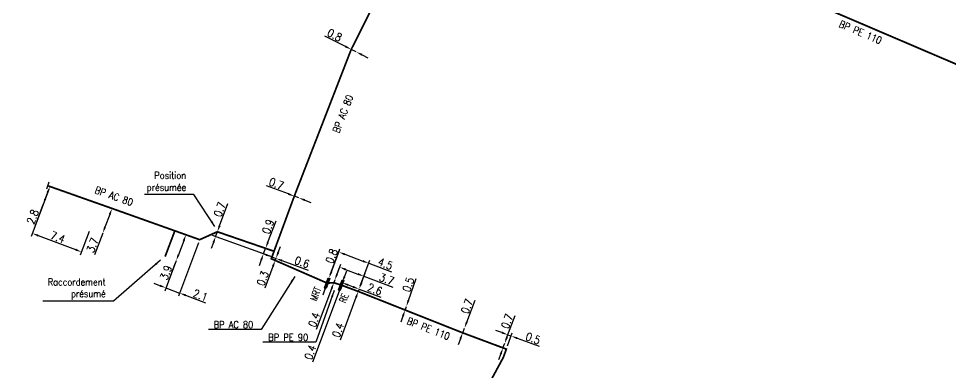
# Model space of a CAD drawing. Header units: millimetres. Extents: x 184998 to 186003, y 126995 to 128002.
# Drawn here: x 185235.9 to 185366.9, y 127147.1 to 127196.8 of the extents above; entities that cross this region are included whole.
import ezdxf
from ezdxf.enums import TextEntityAlignment as Align

# ---------------------------------------------------------------- set-up
doc = ezdxf.new("R2010")
doc.units = ezdxf.units.MM
doc.header["$PDMODE"] = 34
for name, pattern in [('L_25_AP', [2000, 1000, 1000]), ('L_25_PE', [2000, 1000, 1000]), ('L_RAC_AP', [3.5, 2, -1.5])]:
    doc.linetypes.add(name, pattern=pattern)
doc.layers.get('0').update_dxf_attribs({"linetype": 'CONTINUOUS'})
doc.layers.get('DEFPOINTS').update_dxf_attribs({"linetype": 'CONTINUOUS'})
for name, color, linetype in [('L_150', 1, 'CONTINUOUS'), ('L_170', 7, 'CONTINUOUS'), ('L_340', 7, 'CONTINUOUS')]:
    doc.layers.add(name, color=color, linetype=linetype)
doc.styles.add('G_ROMANS', font='ROMANS.SHX', dxfattribs={"width": 0.75})
doc.styles.get("Standard").update_dxf_attribs({"font": 'romans.shx', "width": 0.85})
doc.dimstyles.get("Standard").update_dxf_attribs({"dimtxt": 1.5, "dimasz": 1.2, "dimexe": 0.625, "dimexo": 0.625, "dimgap": 0.25, "dimtad": 1, "dimdec": 1, "dimzin": 0, "dimdsep": 46, "dimtxsty": 'Standard', "dimcen": -0.5, "dimadec": 0, "dimazin": 0, "dimtfac": 1, "dimtdec": 1, "dimtmove": 0, "dimatfit": 3, "dimfxl": 0, "dimtolj": 1, "dimtzin": 0, "dimarcsym": 0})

# ---------------------------------------------------------------- blocks, each defined once
blk = doc.blocks.new('*D1065')
at = {"layer": 'DEFPOINTS', "color": 0, "linetype": 'Continuous', "transparency": 16777216}
for p in [(185274.64, 127171.86), (185275.26, 127171.63), (185275.26, 127171.63)]:
    blk.add_point(p, dxfattribs=at)
at = {"layer": 'L_150', "color": 0, "linetype": 'Continuous', "lineweight": -2, "transparency": 16777216}
for p, q in [((185273.8, 127172.18), (185270.73, 127173.33)), ((185275.26, 127171.63), (185274.64, 127171.86)), ((185276.1, 127171.31), (185276.94, 127170.99))]:
    blk.add_line(p, q, dxfattribs=at)
at = {"layer": 'L_150', "color": 0, "linetype": 'Continuous', "transparency": 16777216}
for points in [[(185273.85, 127172.32), (185273.74, 127172.04), (185274.64, 127171.86)], [(185276.15, 127171.45), (185276.05, 127171.17), (185275.26, 127171.63)]]:
    blk.add_solid(points, dxfattribs=at)
at = {"layer": 'L_150', "color": 0, "linetype": 'Continuous', "transparency": 16777216, "insert": (185272.11, 127173.62), "char_height": 1.125, "attachment_point": 5, "rotation": 339.3473}
blk.add_mtext('\\A1;0.7', dxfattribs=at)
blk = doc.blocks.new('*D1066')
at = {"layer": 'DEFPOINTS', "color": 0, "linetype": 'Continuous', "transparency": 16777216}
for p in [(185282.63, 127192.51), (185283.34, 127192.15), (185283.34, 127192.15)]:
    blk.add_point(p, dxfattribs=at)
at = {"layer": 'L_150', "color": 0, "linetype": 'Continuous', "lineweight": -2, "transparency": 16777216}
for p, q in [((185281.83, 127192.91), (185278.9, 127194.39)), ((185283.34, 127192.15), (185282.63, 127192.51)), ((185284.15, 127191.74), (185284.95, 127191.34))]:
    blk.add_line(p, q, dxfattribs=at)
at = {"layer": 'L_150', "color": 0, "linetype": 'Continuous', "transparency": 16777216}
for points in [[(185281.89, 127193.05), (185281.76, 127192.78), (185282.63, 127192.51)], [(185284.22, 127191.88), (185284.08, 127191.61), (185283.34, 127192.15)]]:
    blk.add_solid(points, dxfattribs=at)
at = {"layer": 'L_150', "color": 0, "linetype": 'Continuous', "transparency": 16777216, "insert": (185280.3, 127194.52), "char_height": 1.125, "attachment_point": 5, "rotation": 333.2851}
blk.add_mtext('\\A1;0.8', dxfattribs=at)
blk = doc.blocks.new('*D1067')
at = {"layer": 'DEFPOINTS', "color": 0, "linetype": 'Continuous', "transparency": 16777216}
for p in [(185271.48, 127163.32), (185272.05, 127163.11), (185272.05, 127163.11)]:
    blk.add_point(p, dxfattribs=at)
at = {"layer": 'L_150', "color": 0, "linetype": 'Continuous', "lineweight": -2, "transparency": 16777216}
for p, q in [((185270.64, 127163.63), (185269.79, 127163.94)), ((185271.48, 127163.32), (185272.05, 127163.11)), ((185271.64, 127163.76), (185271.64, 127163.76)), ((185272.21, 127163.56), (185272.21, 127163.56)), ((185272.89, 127162.81), (185276.57, 127161.47))]:
    blk.add_line(p, q, dxfattribs=at)
at = {"layer": 'L_150', "color": 0, "linetype": 'Continuous', "transparency": 16777216}
for points in [[(185270.69, 127163.77), (185270.59, 127163.49), (185271.48, 127163.32)], [(185272.95, 127162.95), (185272.84, 127162.67), (185272.05, 127163.11)]]:
    blk.add_solid(points, dxfattribs=at)
at = {"layer": 'L_150', "color": 0, "linetype": 'Continuous', "transparency": 16777216, "insert": (185275.71, 127162.58), "char_height": 1.125, "attachment_point": 5, "rotation": 340.0022}
blk.add_mtext('\\A1;0.6', dxfattribs=at)
blk = doc.blocks.new('*D1078')
at = {"layer": 'DEFPOINTS', "color": 0, "linetype": 'Continuous', "transparency": 16777216}
for p in [(185290.2, 127155.86), (185290.38, 127156.36), (185290.38, 127156.36)]:
    blk.add_point(p, dxfattribs=at)
at = {"layer": 'L_150', "color": 0, "linetype": 'Continuous', "lineweight": -2, "transparency": 16777216}
for p, q in [((185290.67, 127157.21), (185291.76, 127160.3)), ((185290.2, 127155.86), (185290.38, 127156.36)), ((185289.9, 127155.01), (185289.61, 127154.16))]:
    blk.add_line(p, q, dxfattribs=at)
at = {"layer": 'L_150', "color": 0, "linetype": 'Continuous', "transparency": 16777216}
for points in [[(185290.53, 127157.26), (185290.81, 127157.16), (185290.38, 127156.36)], [(185289.76, 127155.06), (185290.05, 127154.96), (185290.2, 127155.86)]]:
    blk.add_solid(points, dxfattribs=at)
at = {"layer": 'L_150', "color": 0, "linetype": 'Continuous', "transparency": 16777216, "insert": (185290.66, 127159.43), "char_height": 1.125, "attachment_point": 5, "rotation": 70.7093}
blk.add_mtext('\\A1;0.5', dxfattribs=at)
blk = doc.blocks.new('*D1079')
at = {"layer": 'DEFPOINTS', "color": 0, "linetype": 'Continuous', "transparency": 16777216}
for p in [(185298.3, 127152.65), (185298.55, 127153.31), (185298.55, 127153.31)]:
    blk.add_point(p, dxfattribs=at)
at = {"layer": 'L_150', "color": 0, "linetype": 'Continuous', "lineweight": -2, "transparency": 16777216}
for p, q in [((185298.87, 127154.15), (185300.04, 127157.22)), ((185298.3, 127152.65), (185298.55, 127153.31)), ((185297.98, 127151.81), (185297.67, 127150.97))]:
    blk.add_line(p, q, dxfattribs=at)
at = {"layer": 'L_150', "color": 0, "linetype": 'Continuous', "transparency": 16777216}
for points in [[(185298.73, 127154.2), (185299.01, 127154.1), (185298.55, 127153.31)], [(185297.84, 127151.87), (185298.12, 127151.76), (185298.3, 127152.65)]]:
    blk.add_solid(points, dxfattribs=at)
at = {"layer": 'L_150', "color": 0, "linetype": 'Continuous', "transparency": 16777216, "insert": (185298.91, 127156.37), "char_height": 1.125, "attachment_point": 5, "rotation": 69.2091}
blk.add_mtext('\\A1;0.7', dxfattribs=at)
blk = doc.blocks.new('*D1080')
at = {"layer": 'DEFPOINTS', "color": 0, "linetype": 'Continuous', "transparency": 16777216}
for p in [(185303.97, 127150.53), (185304.22, 127151.19), (185304.22, 127151.19)]:
    blk.add_point(p, dxfattribs=at)
at = {"layer": 'L_150', "color": 0, "linetype": 'Continuous', "lineweight": -2, "transparency": 16777216}
for p, q in [((185304.53, 127152.04), (185305.66, 127155.11)), ((185303.97, 127150.53), (185304.22, 127151.19)), ((185303.66, 127149.69), (185303.35, 127148.84))]:
    blk.add_line(p, q, dxfattribs=at)
at = {"layer": 'L_150', "color": 0, "linetype": 'Continuous', "transparency": 16777216}
for points in [[(185304.39, 127152.09), (185304.67, 127151.98), (185304.22, 127151.19)], [(185303.52, 127149.74), (185303.8, 127149.64), (185303.97, 127150.53)]]:
    blk.add_solid(points, dxfattribs=at)
at = {"layer": 'L_150', "color": 0, "linetype": 'Continuous', "transparency": 16777216, "insert": (185304.55, 127154.26), "char_height": 1.125, "attachment_point": 5, "rotation": 69.7847}
blk.add_mtext('\\A1;0.7', dxfattribs=at)
blk = doc.blocks.new('*D1081')
at = {"layer": 'DEFPOINTS', "color": 0, "linetype": 'Continuous', "transparency": 16777216}
for p in [(185304.65, 127152.37), (185304.22, 127151.19), (185304.44, 127150.36)]:
    blk.add_point(p, dxfattribs=at)
at = {"layer": 'L_150', "color": 0, "linetype": 'Continuous', "lineweight": -2, "transparency": 16777216}
for p, q in [((185303.81, 127152.68), (185302.96, 127152.99)), ((185304.38, 127151.63), (185304.81, 127152.81)), ((185304.61, 127150.8), (185305.28, 127152.64)), ((185304.65, 127152.37), (185305.12, 127152.2)), ((185305.97, 127151.89), (185309.04, 127150.76))]:
    blk.add_line(p, q, dxfattribs=at)
at = {"layer": 'L_150', "color": 0, "linetype": 'Continuous', "transparency": 16777216}
for points in [[(185303.86, 127152.82), (185303.76, 127152.54), (185304.65, 127152.37)], [(185306.02, 127152.03), (185305.91, 127151.75), (185305.12, 127152.2)]]:
    blk.add_solid(points, dxfattribs=at)
at = {"layer": 'L_150', "color": 0, "linetype": 'Continuous', "transparency": 16777216, "insert": (185308.19, 127151.87), "char_height": 1.125, "attachment_point": 5, "rotation": 339.7847}
blk.add_mtext('\\A1;0.5', dxfattribs=at)
blk = doc.blocks.new('*D1082')
at = {"layer": 'DEFPOINTS', "color": 0, "linetype": 'Continuous', "transparency": 16777216}
for p in [(185283.62, 127158.47), (185283.74, 127158.8), (185283.74, 127158.8)]:
    blk.add_point(p, dxfattribs=at)
at = {"layer": 'L_150', "color": 0, "linetype": 'Continuous', "lineweight": -2, "transparency": 16777216}
for p, q in [((185284.06, 127159.64), (185284.37, 127160.48)), ((185283.74, 127158.8), (185283.62, 127158.47)), ((185283.3, 127157.63), (185281.06, 127151.63))]:
    blk.add_line(p, q, dxfattribs=at)
at = {"layer": 'L_150', "color": 0, "linetype": 'Continuous', "transparency": 16777216}
for points in [[(185283.92, 127159.69), (185284.2, 127159.59), (185283.74, 127158.8)], [(185283.16, 127157.68), (185283.44, 127157.57), (185283.62, 127158.47)]]:
    blk.add_solid(points, dxfattribs=at)
at = {"layer": 'L_150', "color": 0, "linetype": 'Continuous', "transparency": 16777216, "insert": (185280.78, 127153.03), "char_height": 1.125, "attachment_point": 5, "rotation": 69.476}
blk.add_mtext('\\A1;0.4', dxfattribs=at)
blk = doc.blocks.new('*D1083')
at = {"layer": 'DEFPOINTS', "color": 0, "linetype": 'Continuous', "transparency": 16777216}
for p in [(185281.35, 127159.69), (185283.74, 127158.8), (185283.74, 127158.8)]:
    blk.add_point(p, dxfattribs=at)
at = {"layer": 'L_340', "color": 0, "linetype": 'Continuous', "lineweight": -2, "transparency": 16777216}
for p, q in [((185282.2, 127159.38), (185282.9, 127159.11)), ((185283.74, 127158.8), (185286.81, 127157.65))]:
    blk.add_line(p, q, dxfattribs=at)
at = {"layer": 'L_340', "color": 0, "linetype": 'Continuous', "transparency": 16777216}
for points in [[(185282.25, 127159.52), (185282.14, 127159.24), (185281.35, 127159.69)], [(185282.95, 127159.25), (185282.85, 127158.97), (185283.74, 127158.8)]]:
    blk.add_solid(points, dxfattribs=at)
at = {"layer": 'L_340', "color": 0, "linetype": 'Continuous', "transparency": 16777216, "insert": (185285.96, 127158.77), "char_height": 1.125, "attachment_point": 5, "rotation": 339.476}
blk.add_mtext('\\A1;2.6', dxfattribs=at)
blk = doc.blocks.new('*D1084')
at = {"layer": 'DEFPOINTS', "color": 0, "linetype": 'Continuous', "transparency": 16777216}
for p in [(185281.23, 127159.36), (185281.35, 127159.69), (185281.35, 127159.69)]:
    blk.add_point(p, dxfattribs=at)
at = {"layer": 'L_340', "color": 0, "linetype": 'Continuous', "lineweight": -2, "transparency": 16777216}
for p, q in [((185281.67, 127160.53), (185281.99, 127161.38)), ((185281.35, 127159.69), (185281.23, 127159.36)), ((185280.92, 127158.52), (185277.17, 127148.51))]:
    blk.add_line(p, q, dxfattribs=at)
at = {"layer": 'L_340', "color": 0, "linetype": 'Continuous', "transparency": 16777216}
for points in [[(185281.53, 127160.59), (185281.81, 127160.48), (185281.35, 127159.69)], [(185280.78, 127158.57), (185281.06, 127158.47), (185281.23, 127159.36)]]:
    blk.add_solid(points, dxfattribs=at)
at = {"layer": 'L_340', "color": 0, "linetype": 'Continuous', "transparency": 16777216, "insert": (185276.89, 127149.91), "char_height": 1.125, "attachment_point": 5, "rotation": 69.476}
blk.add_mtext('\\A1;0.4', dxfattribs=at)
blk = doc.blocks.new('*D1085')
at = {"layer": 'DEFPOINTS', "color": 0, "linetype": 'Continuous', "transparency": 16777216}
for p in [(185284.42, 127160.6), (185280.32, 127160.08), (185283.74, 127158.8)]:
    blk.add_point(p, dxfattribs=at)
at = {"layer": 'L_150', "color": 0, "linetype": 'Continuous', "lineweight": -2, "transparency": 16777216}
for p, q in [((185280.49, 127160.52), (185281.16, 127162.32)), ((185281.84, 127161.56), (185283.57, 127160.92)), ((185283.91, 127159.24), (185284.58, 127161.04)), ((185284.42, 127160.6), (185288.46, 127159.09))]:
    blk.add_line(p, q, dxfattribs=at)
at = {"layer": 'L_150', "color": 0, "linetype": 'Continuous', "transparency": 16777216}
for points in [[(185281.89, 127161.71), (185281.79, 127161.42), (185281, 127161.88)], [(185283.63, 127161.06), (185283.52, 127160.78), (185284.42, 127160.6)]]:
    blk.add_solid(points, dxfattribs=at)
at = {"layer": 'L_150', "color": 0, "linetype": 'Continuous', "transparency": 16777216, "insert": (185287.61, 127160.2), "char_height": 1.125, "attachment_point": 5, "rotation": 339.476}
blk.add_mtext('\\A1;3.7', dxfattribs=at)
blk = doc.blocks.new('*D1086')
at = {"layer": 'DEFPOINTS', "color": 0, "linetype": 'Continuous', "transparency": 16777216}
for p in [(185280.18, 127159.7), (185280.32, 127160.08), (185280.32, 127160.08)]:
    blk.add_point(p, dxfattribs=at)
at = {"layer": 'L_150', "color": 0, "linetype": 'Continuous', "lineweight": -2, "transparency": 16777216}
for p, q in [((185280.64, 127160.92), (185280.95, 127161.76)), ((185280.32, 127160.08), (185280.18, 127159.7)), ((185279.87, 127158.86), (185277.71, 127153.1))]:
    blk.add_line(p, q, dxfattribs=at)
at = {"layer": 'L_150', "color": 0, "linetype": 'Continuous', "transparency": 16777216}
for points in [[(185280.5, 127160.97), (185280.78, 127160.87), (185280.32, 127160.08)], [(185279.73, 127158.91), (185280.01, 127158.81), (185280.18, 127159.7)]]:
    blk.add_solid(points, dxfattribs=at)
at = {"layer": 'L_150', "color": 0, "linetype": 'Continuous', "transparency": 16777216, "insert": (185277.43, 127154.49), "char_height": 1.125, "attachment_point": 5, "rotation": 69.476}
blk.add_mtext('\\A1;0.4', dxfattribs=at)
blk = doc.blocks.new('*D1087')
at = {"layer": 'DEFPOINTS', "color": 0, "linetype": 'Continuous', "transparency": 16777216}
for p in [(185285.1, 127162.43), (185279.53, 127160.38), (185283.74, 127158.8)]:
    blk.add_point(p, dxfattribs=at)
at = {"layer": 'L_340', "color": 0, "linetype": 'Continuous', "lineweight": -2, "transparency": 16777216}
for p, q in [((185279.69, 127160.81), (185281.05, 127164.44)), ((185281.73, 127163.69), (185284.26, 127162.74)), ((185283.91, 127159.24), (185285.27, 127162.87)), ((185285.1, 127162.43), (185288.28, 127161.24))]:
    blk.add_line(p, q, dxfattribs=at)
at = {"layer": 'L_340', "color": 0, "linetype": 'Continuous', "transparency": 16777216}
for points in [[(185281.78, 127163.83), (185281.68, 127163.55), (185280.89, 127164.01)], [(185284.31, 127162.88), (185284.21, 127162.6), (185285.1, 127162.43)]]:
    blk.add_solid(points, dxfattribs=at)
at = {"layer": 'L_340', "color": 0, "linetype": 'Continuous', "transparency": 16777216, "insert": (185287.43, 127162.36), "char_height": 1.125, "attachment_point": 5, "rotation": 339.476}
blk.add_mtext('\\A1;4.5', dxfattribs=at)
blk = doc.blocks.new('*D1088')
at = {"layer": 'DEFPOINTS', "color": 0, "linetype": 'Continuous', "transparency": 16777216}
for p in [(185279.25, 127159.64), (185279.53, 127160.38), (185279.53, 127160.38)]:
    blk.add_point(p, dxfattribs=at)
at = {"layer": 'L_340', "color": 0, "linetype": 'Continuous', "lineweight": -2, "transparency": 16777216}
for p, q in [((185279.84, 127161.22), (185280.99, 127164.29)), ((185279.25, 127159.64), (185279.53, 127160.38)), ((185278.94, 127158.8), (185278.62, 127157.96))]:
    blk.add_line(p, q, dxfattribs=at)
at = {"layer": 'L_340', "color": 0, "linetype": 'Continuous', "transparency": 16777216}
for points in [[(185279.7, 127161.27), (185279.98, 127161.17), (185279.53, 127160.38)], [(185278.8, 127158.85), (185279.08, 127158.75), (185279.25, 127159.64)]]:
    blk.add_solid(points, dxfattribs=at)
at = {"layer": 'L_340', "color": 0, "linetype": 'Continuous', "transparency": 16777216, "insert": (185279.87, 127163.44), "char_height": 1.125, "attachment_point": 5, "rotation": 69.476}
blk.add_mtext('\\A1;0.8', dxfattribs=at)
blk = doc.blocks.new('*D1089')
at = {"layer": 'DEFPOINTS', "color": 0, "linetype": 'Continuous', "transparency": 16777216}
for p in [(185271.94, 127162.83), (185272.05, 127163.11), (185272.05, 127163.11)]:
    blk.add_point(p, dxfattribs=at)
at = {"layer": 'L_150', "color": 0, "linetype": 'Continuous', "lineweight": -2, "transparency": 16777216}
for p, q in [((185272.37, 127163.96), (185272.68, 127164.8)), ((185271.63, 127161.99), (185270.47, 127158.92)), ((185272.05, 127163.11), (185271.94, 127162.83))]:
    blk.add_line(p, q, dxfattribs=at)
at = {"layer": 'L_150', "color": 0, "linetype": 'Continuous', "transparency": 16777216}
for points in [[(185272.23, 127164.01), (185272.51, 127163.9), (185272.05, 127163.11)], [(185271.48, 127162.04), (185271.77, 127161.94), (185271.94, 127162.83)]]:
    blk.add_solid(points, dxfattribs=at)
at = {"layer": 'L_150', "color": 0, "linetype": 'Continuous', "transparency": 16777216, "insert": (185270.19, 127160.3), "char_height": 1.125, "attachment_point": 5, "rotation": 69.3473}
blk.add_mtext('\\A1;0.3', dxfattribs=at)
blk = doc.blocks.new('*D1090')
at = {"layer": 'DEFPOINTS', "color": 0, "linetype": 'Continuous', "transparency": 16777216}
for p in [(185270.3, 127163.75), (185271.78, 127164.12), (185272.05, 127163.11)]:
    blk.add_point(p, dxfattribs=at)
at = {"layer": 'L_150', "color": 0, "linetype": 'Continuous', "lineweight": -2, "transparency": 16777216}
for p, q in [((185270.92, 127165.39), (185272.06, 127168.41)), ((185271.34, 127164.28), (185270.16, 127164.71)), ((185270.3, 127163.75), (185270.6, 127164.55)), ((185271.61, 127163.28), (185269.86, 127163.91)), ((185269.98, 127162.91), (185269.67, 127162.07))]:
    blk.add_line(p, q, dxfattribs=at)
at = {"layer": 'L_150', "color": 0, "linetype": 'Continuous', "transparency": 16777216}
for points in [[(185270.78, 127165.44), (185271.06, 127165.34), (185270.6, 127164.55)], [(185269.84, 127162.96), (185270.12, 127162.86), (185270.3, 127163.75)]]:
    blk.add_solid(points, dxfattribs=at)
at = {"layer": 'L_150', "color": 0, "linetype": 'Continuous', "transparency": 16777216, "insert": (185270.94, 127167.59), "char_height": 1.125, "attachment_point": 5, "rotation": 69.3473}
blk.add_mtext('\\A1;0.9', dxfattribs=at)
blk = doc.blocks.new('*D1097')
at = {"layer": 'DEFPOINTS', "color": 0, "linetype": 'Continuous', "transparency": 16777216}
for p in [(185259.39, 127166.44), (185258.02, 127162.79), (185258.02, 127162.79)]:
    blk.add_point(p, dxfattribs=at)
at = {"layer": 'L_150', "color": 0, "linetype": 'Continuous', "lineweight": -2, "transparency": 16777216}
for p, q in [((185259.08, 127165.6), (185258.34, 127163.63)), ((185258.02, 127162.79), (185256.88, 127159.76))]:
    blk.add_line(p, q, dxfattribs=at)
at = {"layer": 'L_150', "color": 0, "linetype": 'Continuous', "transparency": 16777216}
for points in [[(185258.93, 127165.65), (185259.22, 127165.54), (185259.39, 127166.44)], [(185258.2, 127163.68), (185258.48, 127163.58), (185258.02, 127162.79)]]:
    blk.add_solid(points, dxfattribs=at)
at = {"layer": 'L_150', "color": 0, "linetype": 'Continuous', "transparency": 16777216, "insert": (185256.59, 127161.12), "char_height": 1.125, "attachment_point": 5, "rotation": 69.3815}
blk.add_mtext('\\A1;3.9', dxfattribs=at)
blk = doc.blocks.new('*D1098')
at = {"layer": 'DEFPOINTS', "color": 0, "linetype": 'Continuous', "transparency": 16777216}
for p in [(185261.32, 127165.75), (185258.02, 127162.79), (185256.58, 127158.97)]:
    blk.add_point(p, dxfattribs=at)
at = {"layer": 'L_150', "color": 0, "linetype": 'Continuous', "lineweight": -2, "transparency": 16777216}
for p, q in [((185261.16, 127165.31), (185258.33, 127157.81)), ((185257.85, 127162.35), (185256.42, 127158.53)), ((185255.74, 127159.28), (185254.9, 127159.6)), ((185256.58, 127158.97), (185258.5, 127158.24)), ((185259.34, 127157.93), (185262.15, 127156.87))]:
    blk.add_line(p, q, dxfattribs=at)
at = {"layer": 'L_150', "color": 0, "linetype": 'Continuous', "transparency": 16777216}
for points in [[(185255.79, 127159.42), (185255.69, 127159.14), (185256.58, 127158.97)], [(185259.39, 127158.07), (185259.29, 127157.79), (185258.5, 127158.24)]]:
    blk.add_solid(points, dxfattribs=at)
at = {"layer": 'L_150', "color": 0, "linetype": 'Continuous', "transparency": 16777216, "insert": (185261.43, 127157.94), "char_height": 1.125, "attachment_point": 5, "rotation": 339.3815}
blk.add_mtext('\\A1;2.1', dxfattribs=at)
blk = doc.blocks.new('*D1099')
at = {"layer": 'DEFPOINTS', "color": 0, "linetype": 'Continuous', "transparency": 16777216}
for p in [(185263.57, 127166.2), (185263.81, 127166.86), (185272.05, 127163.11)]:
    blk.add_point(p, dxfattribs=at)
at = {"layer": 'L_150', "color": 0, "linetype": 'Continuous', "lineweight": -2, "transparency": 16777216}
for p, q in [((185264.12, 127167.7), (185265.26, 127170.85)), ((185271.61, 127163.28), (185263.13, 127166.36)), ((185263.57, 127166.2), (185263.81, 127166.86)), ((185263.26, 127165.36), (185262.95, 127164.51))]:
    blk.add_line(p, q, dxfattribs=at)
at = {"layer": 'L_150', "color": 0, "linetype": 'Continuous', "transparency": 16777216}
for points in [[(185263.98, 127167.76), (185264.26, 127167.65), (185263.81, 127166.86)], [(185263.12, 127165.41), (185263.4, 127165.3), (185263.57, 127166.2)]]:
    blk.add_solid(points, dxfattribs=at)
at = {"layer": 'L_150', "color": 0, "linetype": 'Continuous', "transparency": 16777216, "insert": (185264.15, 127169.99), "char_height": 1.125, "attachment_point": 5, "rotation": 70.0022}
blk.add_mtext('\\A1;0.7', dxfattribs=at)
blk = doc.blocks.new('*D1100')
at = {"layer": 'DEFPOINTS', "color": 0, "linetype": 'Continuous', "transparency": 16777216}
for p in [(185249, 127170.14), (185247.69, 127166.67), (185247.69, 127166.67)]:
    blk.add_point(p, dxfattribs=at)
at = {"layer": 'L_150', "color": 0, "linetype": 'Continuous', "lineweight": -2, "transparency": 16777216}
for p, q in [((185248.68, 127169.29), (185248.01, 127167.52)), ((185247.69, 127166.67), (185246.54, 127163.61))]:
    blk.add_line(p, q, dxfattribs=at)
at = {"layer": 'L_150', "color": 0, "linetype": 'Continuous', "transparency": 16777216}
for points in [[(185248.54, 127169.35), (185248.82, 127169.24), (185249, 127170.14)], [(185247.87, 127167.57), (185248.15, 127167.46), (185247.69, 127166.67)]]:
    blk.add_solid(points, dxfattribs=at)
at = {"layer": 'L_150', "color": 0, "linetype": 'Continuous', "transparency": 16777216, "insert": (185246.26, 127164.98), "char_height": 1.125, "attachment_point": 5, "rotation": 69.3815}
blk.add_mtext('\\A1;3.7', dxfattribs=at)
blk = doc.blocks.new('*D1101')
at = {"layer": 'DEFPOINTS', "color": 0, "linetype": 'Continuous', "transparency": 16777216}
for p in [(185240.26, 127173.23), (185245.94, 127167.33), (185244.7, 127164.03)]:
    blk.add_point(p, dxfattribs=at)
at = {"layer": 'L_340', "color": 0, "linetype": 'Continuous', "lineweight": -2, "transparency": 16777216}
for p, q in [((185240.09, 127172.79), (185237.61, 127166.2)), ((185238.62, 127166.32), (185243.86, 127164.35)), ((185245.78, 127166.89), (185244.54, 127163.59))]:
    blk.add_line(p, q, dxfattribs=at)
at = {"layer": 'L_340', "color": 0, "linetype": 'Continuous', "transparency": 16777216}
for points in [[(185238.67, 127166.46), (185238.57, 127166.18), (185237.78, 127166.64)], [(185243.91, 127164.49), (185243.81, 127164.21), (185244.7, 127164.03)]]:
    blk.add_solid(points, dxfattribs=at)
at = {"layer": 'L_340', "color": 0, "linetype": 'Continuous', "transparency": 16777216, "insert": (185241.36, 127166.09), "char_height": 1.125, "attachment_point": 5, "rotation": 339.3815}
blk.add_mtext('\\A1;7.4', dxfattribs=at)
blk = doc.blocks.new('*D1102')
at = {"layer": 'DEFPOINTS', "color": 0, "linetype": 'Continuous', "transparency": 16777216}
for p in [(185240.26, 127173.23), (185239.29, 127170.66), (185239.29, 127170.66)]:
    blk.add_point(p, dxfattribs=at)
at = {"layer": 'L_340', "color": 0, "linetype": 'Continuous', "lineweight": -2, "transparency": 16777216}
for p, q in [((185239.94, 127172.39), (185239.61, 127171.5)), ((185239.29, 127170.66), (185238.14, 127167.59))]:
    blk.add_line(p, q, dxfattribs=at)
at = {"layer": 'L_340', "color": 0, "linetype": 'Continuous', "transparency": 16777216}
for points in [[(185239.8, 127172.44), (185240.08, 127172.34), (185240.26, 127173.23)], [(185239.47, 127171.55), (185239.75, 127171.45), (185239.29, 127170.66)]]:
    blk.add_solid(points, dxfattribs=at)
at = {"layer": 'L_340', "color": 0, "linetype": 'Continuous', "transparency": 16777216, "insert": (185237.85, 127168.97), "char_height": 1.125, "attachment_point": 5, "rotation": 69.3815}
blk.add_mtext('\\A1;2.8', dxfattribs=at)
blk = doc.blocks.new('L_340_07')
at = {"color": 0, "linetype": 'Continuous', "const_width": 0.25, "flags": 128}
blk.add_lwpolyline([(0, 0), (0.35, 0)], dxfattribs=at)
at = {"color": 0, "linetype": 'Continuous', "flags": 128}
blk.add_lwpolyline([(0.35, -0.5), (0.35, 0.5)], dxfattribs=at)
at = {"color": 0, "linetype": 'Continuous', "width": 0.75, "flags": 3}
for tag, p in [('DEF_LEG', (0.72, -3.47)), ('DEF_COUP', (0.72, -5.97)), ('DEF_TYPE', (0.72, -8.47))]:
    blk.add_attdef(tag, text='', height=1.2, dxfattribs=at).set_placement(p, align=Align.MIDDLE)
blk = doc.blocks.new('L_340_17')
at = {"linetype": 'Continuous'}
blk.add_hatch(color=0, dxfattribs=at).paths.add_polyline_path([(0.125, 0.75), (-0.125, 0.75), (-0.125, -0.75), (0.125, -0.75)])
at = {"color": 0, "linetype": 'Continuous'}
blk.add_lwpolyline([(-0.125, 0.75), (0.125, 0.75), (0.125, -0.75), (-0.125, -0.75)], close=True, dxfattribs=at)
at = {"color": 0, "linetype": 'Continuous', "width": 0.75}
for tag, height, flags, p in [('MRT', 1, 8, (0, 2.5)), ('DEF_LEG', 1.2, 3, (0, -5)), ('DEF_COUP', 1.2, 3, (0, -7.5)), ('DEF_TYPE', 1.2, 3, (0, -10))]:
    blk.add_attdef(tag, text='', height=height, dxfattribs=dict(at, flags=flags)).set_placement(p, align=Align.MIDDLE)
blk = doc.blocks.new('L_340_21')
at = {"linetype": 'Continuous'}
blk.add_hatch(color=0, dxfattribs=at).paths.add_polyline_path([(0.125, 0.75), (-0.125, 0.75), (-0.125, -0.75), (0.125, -0.75)])
at = {"color": 0, "linetype": 'Continuous'}
blk.add_lwpolyline([(-0.125, 0.75), (0.125, 0.75), (0.125, -0.75), (-0.125, -0.75)], close=True, dxfattribs=at)
at = {"color": 0, "linetype": 'Continuous', "width": 0.75}
for tag, height, flags, p in [('RE', 1, 8, (0, 2)), ('DEF_LEG', 1.2, 3, (0, -5)), ('DEF_COUP', 1.2, 3, (0, -7.5)), ('DEF_TYPE', 1.2, 3, (0, -10))]:
    blk.add_attdef(tag, text='', height=height, dxfattribs=dict(at, flags=flags)).set_placement(p, align=Align.MIDDLE)

msp = doc.modelspace()

# ---------------------------------------------------------------- linework, layer by layer
at = {"layer": 'L_150', "linetype": 'L_25_PE', "const_width": 0.25}
for points in [[(185404.69, 127174.85), (185389.59, 127181.28), (185371.22, 127188.92), (185339.97, 127202.28), (185327.88, 127207.5), (185309.35, 127216.17), (185288.75, 127225.42), (185273.87, 127232.2), (185250.99, 127243.18), (185240.29, 127248.48), (185236.3, 127250.69), (185235.99, 127250.86)], [(185279.25, 127159.64), (185280.18, 127159.7), (185281.23, 127159.36), (185283.62, 127158.47), (185290.2, 127155.86), (185298.3, 127152.65), (185304.44, 127150.36), (185304.02, 127149.2), (185302.11, 127145.67), (185298.99, 127139.87), (185298.59, 127138.37), (185298.29, 127137.86)]]:
    msp.add_lwpolyline(points, dxfattribs=at)
at = {"layer": 'L_150', "linetype": 'L_25_AP', "const_width": 0.25}
for points in [[(185297.15, 127221.65), (185291.12, 127209.37), (185282.63, 127192.51), (185274.63, 127171.88), (185271.39, 127163.07), (185279.25, 127159.64)], [(185240.26, 127173.23), (185249, 127170.14), (185259.39, 127166.44), (185261.32, 127165.75), (185263.81, 127166.86), (185271.78, 127164.12)]]:
    msp.add_lwpolyline(points, dxfattribs=at)
at = {"layer": 'L_170', "linetype": 'L_RAC_AP', "const_width": 0.25, "flags": 128}
msp.add_lwpolyline([(185257.83, 127167), (185256.46, 127163.37)], dxfattribs=at)

# ---------------------------------------------------------------- block references
at = {"layer": 'L_340', "rotation": 160.4886218920236}
msp.add_blockref('L_340_07', (185240.26, 127173.23), dxfattribs=at)
at = {"layer": 'L_340'}
ref = msp.add_blockref('L_340_17', (185279.25, 127159.64), dxfattribs=dict(at, rotation=339.4760300611051))
ref.add_attrib('MRT', 'MRT', dxfattribs={"layer": '0', "color": 0, "linetype": 'Continuous', "height": 1, "rotation": 69.476, "style": 'G_ROMANS', "width": 0.75, "flags": 8}).set_placement((185277.64, 127158.12), align=Align.MIDDLE)
ref = msp.add_blockref('L_340_21', (185281.23, 127159.36), dxfattribs=dict(at, rotation=339.4760300577385))
ref.add_attrib('RE', 'RE', dxfattribs={"layer": '0', "color": 0, "linetype": 'Continuous', "height": 1, "rotation": 69.476, "style": 'G_ROMANS', "width": 0.75, "flags": 8}).set_placement((185281.6, 127157.53), align=Align.MIDDLE)

# ---------------------------------------------------------------- texts
at = {"layer": 'L_150', "linetype": 'L_25_PE', "width": 0.85}
for s, rotation, p in [('BP PE 110', 336.9476, (185351.12, 127195.71)), ('BP AC 80', 68.796, (185280.92, 127180.66)), ('BP AC 80', 340.4429, (185246.48, 127172.33)), ('BP PE 110', 338.4226, (185290.35, 127153.94))]:
    msp.add_text(s, height=1, rotation=rotation, dxfattribs=at).set_placement(p)
at = {"layer": 'L_150', "linetype": 'Continuous', "char_height": 1, "attachment_point": 6}
for s, insert in [('Position\\Pprésumée', (185259.42, 127173.79)), ('BP AC 80', (185268.86, 127153.79)), ('BP PE 90', (185276.58, 127152.01))]:
    msp.add_mtext(s, dxfattribs=dict(at, insert=insert))
at = {"layer": 'L_170', "linetype": 'Continuous', "insert": (185248.11, 127158.81), "char_height": 1, "attachment_point": 6}
msp.add_mtext('Raccordement\\Pprésumé', dxfattribs=at)

# ---------------------------------------------------------------- dimensions: what is measured, and where the dimension line sits
at = {"layer": 'L_150', "linetype": 'Continuous'}
for base, p1, p2, angle, picture, middle in [((185283.34, 127192.15), (185282.63, 127192.51), (185283.34, 127192.15), 153.2851, '*D1066', (185279.96, 127193.85)), ((185275.26, 127171.63), (185274.64, 127171.86), (185275.26, 127171.63), 159.3473, '*D1065', (185271.84, 127172.92)), ((185263.57, 127166.2), (185263.81, 127166.86), (185272.05, 127163.11), 70.0022, '*D1099', (185264.85, 127169.73)), ((185247.69, 127166.67), (185249, 127170.14), (185247.69, 127166.67), 69.3815, '*D1100', (185246.96, 127164.72)), ((185256.58, 127158.97), (185261.32, 127165.75), (185258.02, 127162.79), 339.3815, '*D1098', (185261.17, 127157.24)), ((185258.02, 127162.79), (185259.39, 127166.44), (185258.02, 127162.79), 69.3815, '*D1097', (185257.29, 127160.86)), ((185272.05, 127163.11), (185271.94, 127162.83), (185272.05, 127163.11), 249.3473, '*D1089', (185270.89, 127160.04)), ((185272.05, 127163.11), (185271.48, 127163.32), (185272.05, 127163.11), 160.0022, '*D1067', (185275.45, 127161.88)), ((185284.4171, 127160.6006), (185280.3238, 127160.0773), (185283.7421, 127158.7976), 159.476, '*D1085', (185287.3506, 127159.5024)), ((185280.32, 127160.08), (185280.18, 127159.7), (185280.32, 127160.08), 249.476, '*D1086', (185278.14, 127154.23)), ((185290.38, 127156.36), (185290.2, 127155.86), (185290.38, 127156.36), 250.7093, '*D1078', (185291.36, 127159.18)), ((185298.55, 127153.31), (185298.3, 127152.65), (185298.55, 127153.31), 249.2091, '*D1079', (185299.61, 127156.1)), ((185304.22, 127151.19), (185303.97, 127150.53), (185304.22, 127151.19), 249.7847, '*D1080', (185305.25, 127154)), ((185304.65, 127152.37), (185304.44, 127150.36), (185304.22, 127151.19), 339.7847, '*D1081', (185307.93, 127151.17))]:
    dim = msp.add_linear_dim(base=base, p1=p1, p2=p2, angle=angle, dimstyle='Standard', override={"dimscale": 0.75}, dxfattribs=at)
    dim.commit()
    dim.dimension.update_dxf_attribs({"geometry": picture, "text_midpoint": middle, "dimtype": 160})
for base, p1, p2, angle, text, picture, middle in [((185270.3, 127163.75), (185271.78, 127164.12), (185272.05, 127163.11), 69.3473, '0.9', '*D1090', (185271.65, 127167.32)), ((185283.74, 127158.8), (185283.62, 127158.47), (185283.74, 127158.8), 249.476, '0.4', '*D1082', (185281.48, 127152.76))]:
    dim = msp.add_linear_dim(base=base, p1=p1, p2=p2, angle=angle, text=text, dimstyle='Standard', override={"dimscale": 0.75}, dxfattribs=at)
    dim.commit()
    dim.dimension.update_dxf_attribs({"geometry": picture, "text_midpoint": middle, "dimtype": 160})
at = {"layer": 'L_340', "linetype": 'Continuous'}
for base, p1, p2, angle, picture, middle in [((185239.29, 127170.66), (185240.26, 127173.23), (185239.29, 127170.66), 69.3815, '*D1102', (185238.55, 127168.7)), ((185244.7, 127164.03), (185240.26, 127173.23), (185245.94, 127167.33), 159.3815, '*D1101', (185241.1, 127165.38)), ((185279.53, 127160.38), (185279.25, 127159.64), (185279.53, 127160.38), 249.476, '*D1088', (185280.58, 127163.17)), ((185285.1, 127162.43), (185279.53, 127160.38), (185283.74, 127158.8), 159.476, '*D1087', (185287.17, 127161.65)), ((185281.35398, 127159.69167), (185281.23127, 127159.36389), (185281.35398, 127159.69167), 249.47603, '*D1084', (185277.59289, 127149.645)), ((185283.7421, 127158.7976), (185281.354, 127159.6917), (185283.7421, 127158.7976), 159.476, '*D1083', (185285.6988, 127158.0651))]:
    dim = msp.add_linear_dim(base=base, p1=p1, p2=p2, angle=angle, dimstyle='Standard', override={"dimscale": 0.75}, dxfattribs=at)
    dim.commit()
    dim.dimension.update_dxf_attribs({"geometry": picture, "text_midpoint": middle, "dimtype": 160})

# ---------------------------------------------------------------- leaders
at = {"layer": 'L_150', "linetype": 'Continuous', "annotation_type": 0, "has_hookline": 1, "hookline_direction": 1}
for points, text_width in [([(185263.45, 127167.6), (185260.51, 127172.1), (185259.61, 127172.1)], 5.87), ([(185274.71, 127160.59), (185269.95, 127153.1), (185269.05, 127153.1)], 6.31), ([(185280.24, 127158.59), (185277.66, 127151.32), (185276.76, 127151.32)], 6.35)]:
    msp.add_leader(points, dimstyle='Standard', override={"dimscale": 0.75}, dxfattribs=dict(at, text_width=text_width))
at = {"layer": 'L_170', "linetype": 'Continuous', "annotation_type": 0, "has_hookline": 1, "hookline_direction": 1, "text_width": 8.82}
msp.add_leader([(185255.83, 127162.89), (185249.2, 127157.12), (185248.3, 127157.12)], dimstyle='Standard', override={"dimscale": 0.75}, dxfattribs=at)

doc.saveas('drawing.dxf')
